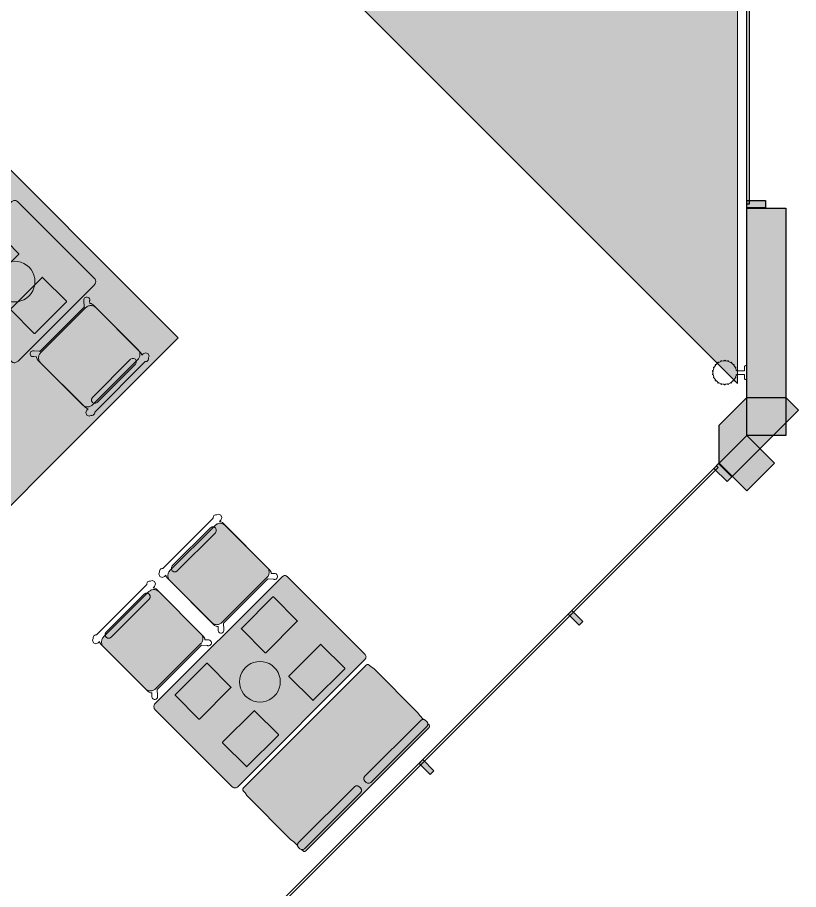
# Model space of a CAD drawing. Extents: x 2172.2 to 2210.6, y 415.3 to 458.1.
# Drawn here: x 2205.64 to 2210.64, y 425.67 to 431.25 of the extents above; entities that cross this region are included whole.
import ezdxf

# ---------------------------------------------------------------- set-up
doc = ezdxf.new("R2010")
doc.units = 0
for name, color, linetype, lineweight in [('AYAA_M3_BANQUETTES', 7, 'CONTINUOUS', 18), ('AYAA_M3_CHAIRS', 7, 'CONTINUOUS', 18), ('AYAA_M3_COLUMNS', 8, 'CONTINUOUS', 30), ('AYAA_M3_FINE_DETAIL', 8, 'CONTINUOUS', 9), ('AYAA_M3_FLOOR_DECOR', 32, 'CONTINUOUS', 9), ('AYAA_M3_GLAZING', 4, 'CONTINUOUS', 13), ('AYAA_M3_TABLES', 7, 'CONTINUOUS', 18), ('AYAA_M3_WALL_LIGHTS', 32, 'CONTINUOUS', 13), ('AYAA_M3_WALLS', 7, 'CONTINUOUS', 30)]:
    doc.layers.add(name, color=color, linetype=linetype, lineweight=lineweight)

# ---------------------------------------------------------------- blocks, each defined once
blk = doc.blocks.new('AYAA_M3_ARCHITECTURE')
at = {"layer": 'AYAA_M3_COLUMNS', "true_color": 0xcfdadc}
blk.add_hatch(color=256, dxfattribs=at).paths.add_polyline_path([(20.134644, -5.608855), (20.134645, -5.358905), (20.31142, -5.182129), (20.561419, -5.182129), (20.642735, -5.263444), (20.21596, -5.690218)])
at = {"layer": 'AYAA_M3_WALLS', "true_color": 0xe1e6e6}
for points in [[(20.431419, -3.922515), (20.431419, -3.968515), (20.31142, -3.968515), (20.31142, -3.922515)], [(20.31142, -5.425056), (20.31142, -3.970515), (20.56142, -3.970515), (20.56142, -5.425056)], [(20.31142, -5.425056), (20.488197, -5.601833), (20.31142, -5.778609), (20.134644, -5.601832)], [(20.218082, -5.688099), (20.185555, -5.720626), (20.100702, -5.635774), (20.13323, -5.603247)], [(19.262781, -6.615117), (19.238739, -6.639158), (19.168028, -6.568448), (19.19207, -6.544406)], [(18.308187, -7.569711), (18.284145, -7.593752), (18.213434, -7.523042), (18.237476, -7.499)]]:
    blk.add_hatch(color=256, dxfattribs=at).paths.add_polyline_path(points)
at = {"layer": 'AYAA_M3_COLUMNS', "linetype": 'CONTINUOUS', "lineweight": -2}
blk.add_lwpolyline([(20.134644, -5.608855), (20.134645, -5.358905), (20.31142, -5.182129), (20.561419, -5.182129), (20.642735, -5.263444), (20.21596, -5.690218)], close=True, dxfattribs=at)
at = {"layer": 'AYAA_M3_GLAZING', "linetype": 'CONTINUOUS', "lineweight": -2}
for points in [[(20.32642, -3.945515), (20.31142, -3.945515), (20.31142, 1.404485), (20.32642, 1.404485)], [(16.314201, -9.443487), (16.303595, -9.43288), (20.116966, -5.61951), (20.127573, -5.630117)]]:
    blk.add_lwpolyline(points, close=True, dxfattribs=at)
at = {"layer": 'AYAA_M3_WALLS', "linetype": 'CONTINUOUS', "lineweight": -2}
for points in [[(20.431419, -3.922515), (20.431419, -3.968515), (20.31142, -3.968515), (20.31142, -3.922515)], [(20.31142, -5.425056), (20.31142, -3.970515), (20.56142, -3.970515), (20.56142, -5.425056)], [(20.31142, -5.425056), (20.488197, -5.601833), (20.31142, -5.778609), (20.134644, -5.601832)], [(20.218082, -5.688099), (20.185555, -5.720626), (20.100702, -5.635774), (20.13323, -5.603247)], [(19.262781, -6.615117), (19.238739, -6.639158), (19.168028, -6.568448), (19.19207, -6.544406)], [(18.308187, -7.569711), (18.284145, -7.593752), (18.213434, -7.523042), (18.237476, -7.499)]]:
    blk.add_lwpolyline(points, close=True, dxfattribs=at)
blk = doc.blocks.new('AYAA_M3_MIXED_FLOOR_BAY_06')
at = {"true_color": 0xa16b4f}
for points in [[(15.265324, -3.394936), (15.286421, -3.416033), (13.408381, -5.294073), (14.772693, -6.658384), (16.650733, -4.780344), (16.67183, -4.801442), (14.7485, -6.724772), (13.341994, -5.318265)], [(13.527879, -5.250526), (14.816239, -6.538886), (16.612757, -4.742369), (16.642293, -4.771905), (14.78237, -6.631829), (13.434936, -5.284396), (15.29486, -3.424472), (15.324397, -3.454009)]]:
    blk.add_hatch(color=256, dxfattribs=at).paths.add_polyline_path(points)
at = {"true_color": 0x3d3b33}
for points in [[(15.286421, -3.416033), (15.29486, -3.424472), (13.434936, -5.284396), (14.78237, -6.631829), (16.642293, -4.771905), (16.650733, -4.780344), (14.772693, -6.658384), (13.408381, -5.294073)], [(16.604318, -4.73393), (16.612757, -4.742369), (14.816239, -6.538886), (13.527879, -5.250526), (15.324397, -3.454009), (15.332836, -3.462448), (13.554434, -5.240849), (14.825916, -6.512331)]]:
    blk.add_hatch(color=256, dxfattribs=at).paths.add_polyline_path(points)
at = {"true_color": 0xa16b4f}
h = blk.add_hatch(color=256, dxfattribs=at)
h.paths.add_polyline_path([(15.332836, -3.462448), (15.372665, -3.502277), (15.261152, -3.553823), (15.079802, -3.946149), (15.472128, -3.764799), (15.523674, -3.653286), (15.625836, -3.755448), (15.514323, -3.806994), (15.332973, -4.19932), (15.725299, -4.01797), (15.776845, -3.906457), (15.879007, -4.008619), (15.767494, -4.060165), (15.586145, -4.452491), (15.97847, -4.271141), (16.030016, -4.159628), (16.132178, -4.26179), (16.020665, -4.313336), (15.839316, -4.705662), (16.231641, -4.524312), (16.283188, -4.412799), (16.38535, -4.514961), (16.273837, -4.566508), (16.092487, -4.958833), (16.484813, -4.777484), (16.536359, -4.665971), (16.604318, -4.73393), (14.825916, -6.512331), (13.554434, -5.240849)])
h.paths.add_polyline_path([(15.579387, -5.260957), (15.398037, -5.653283), (15.790363, -5.471933), (15.971713, -5.079607)], flags=0)
h.paths.add_polyline_path([(15.537192, -5.218762), (15.718542, -4.826436), (15.326216, -5.007786), (15.144866, -5.400111)], flags=0)
h.paths.add_polyline_path([(15.284021, -4.965591), (15.465371, -4.573265), (15.073045, -4.754615), (14.891695, -5.14694)], flags=0)
h.paths.add_polyline_path([(14.703588, -6.347732), (15.095914, -6.166382), (15.277264, -5.774056), (14.884938, -5.955406)], flags=0)
h.paths.add_polyline_path([(15.03085, -4.712419), (15.2122, -4.320094), (14.819874, -4.501443), (14.638524, -4.893769)], flags=0)
h.paths.add_polyline_path([(14.631767, -5.702235), (14.450417, -6.094561), (14.842743, -5.913211), (15.024092, -5.520885)], flags=0)
h.paths.add_polyline_path([(14.959028, -4.066922), (14.566703, -4.248272), (14.385353, -4.640598), (14.777679, -4.459248)], flags=0)
h.paths.add_polyline_path([(14.770921, -5.267714), (14.378596, -5.449064), (14.197246, -5.84139), (14.589571, -5.66004)], flags=0)
h.paths.add_polyline_path([(14.3364, -5.406869), (14.51775, -5.014543), (14.125424, -5.195893), (13.944075, -5.588218)], flags=0)
h.paths.add_polyline_path([(14.264579, -4.761372), (13.872253, -4.942722), (13.690903, -5.335047), (14.083229, -5.153698)], flags=0)
at = {"true_color": 0xe6decc}
for points in [[(15.416666, -3.546278), (15.304754, -3.597425), (15.200576, -3.825375), (15.428526, -3.721197), (15.479673, -3.609284), (15.523674, -3.653286), (15.472128, -3.764799), (15.079802, -3.946149), (15.261152, -3.553823), (15.372665, -3.502277)], [(15.669838, -3.799449), (15.557925, -3.850596), (15.453747, -4.078546), (15.681697, -3.974368), (15.732844, -3.862456), (15.776845, -3.906457), (15.725299, -4.01797), (15.332973, -4.19932), (15.514323, -3.806994), (15.625836, -3.755448)], [(15.986015, -4.115627), (16.030016, -4.159628), (15.97847, -4.271141), (15.586145, -4.452491), (15.767494, -4.060165), (15.879007, -4.008619), (15.923009, -4.052621), (15.811096, -4.103767), (15.706918, -4.331717), (15.934869, -4.227539)], [(16.17618, -4.305792), (16.064267, -4.356938), (15.960089, -4.584888), (16.18804, -4.480711), (16.239186, -4.368798), (16.283188, -4.412799), (16.231641, -4.524312), (15.839316, -4.705662), (16.020665, -4.313336), (16.132178, -4.26179)], [(16.536359, -4.665971), (16.484813, -4.777484), (16.092487, -4.958833), (16.273837, -4.566508), (16.38535, -4.514961), (16.429351, -4.558963), (16.317438, -4.610109), (16.213261, -4.83806), (16.441211, -4.733882), (16.492357, -4.621969)]]:
    blk.add_hatch(color=256, dxfattribs=at).paths.add_polyline_path(points)
at = {"true_color": 0x757d5e}
for points in [[(15.479673, -3.609284), (15.428526, -3.721197), (15.200576, -3.825375), (15.304754, -3.597425), (15.416666, -3.546278)], [(15.669838, -3.799449), (15.732844, -3.862456), (15.681697, -3.974368), (15.453747, -4.078546), (15.557925, -3.850596)], [(15.706918, -4.331717), (15.811096, -4.103767), (15.923009, -4.052621), (15.986015, -4.115627), (15.934869, -4.227539)], [(14.506127, -4.519824), (14.610304, -4.291874), (14.838255, -4.187696), (14.734077, -4.415646)], [(16.064267, -4.356938), (16.17618, -4.305792), (16.239186, -4.368798), (16.18804, -4.480711), (15.960089, -4.584888)], [(14.863475, -4.545045), (15.091426, -4.440867), (14.987248, -4.668818), (14.759298, -4.772995)], [(16.429351, -4.558963), (16.492357, -4.621969), (16.441211, -4.733882), (16.213261, -4.83806), (16.317438, -4.610109)], [(15.344597, -4.694039), (15.240419, -4.921989), (15.012469, -5.026167), (15.116647, -4.798216)], [(14.143805, -4.882146), (14.039627, -5.110096), (13.811677, -5.214274), (13.915855, -4.986323)], [(15.26564, -5.279338), (15.369818, -5.051387), (15.597768, -4.94721), (15.49359, -5.17516)], [(14.169026, -5.239494), (14.396976, -5.135317), (14.292799, -5.363267), (14.064848, -5.467445)], [(15.622989, -5.304559), (15.850939, -5.200381), (15.746761, -5.428331), (15.518811, -5.532509)], [(14.31802, -5.720616), (14.422197, -5.492666), (14.650147, -5.388488), (14.54597, -5.616438)], [(14.571191, -5.973787), (14.675368, -5.745837), (14.903319, -5.641659), (14.799141, -5.869609)], [(15.15649, -5.89483), (15.052312, -6.122781), (14.824362, -6.226958), (14.92854, -5.999008)]]:
    blk.add_hatch(color=256, dxfattribs=at).paths.add_polyline_path(points)
at = {"true_color": 0xe6decc}
h = blk.add_hatch(color=256, dxfattribs=at)
h.paths.add_polyline_path([(14.777679, -4.459248), (14.385353, -4.640598), (14.566703, -4.248272), (14.959028, -4.066922)])
h.paths.add_polyline_path([(14.838255, -4.187696), (14.610304, -4.291874), (14.506127, -4.519824), (14.734077, -4.415646)], flags=0)
h = blk.add_hatch(color=256, dxfattribs=at)
h.paths.add_polyline_path([(14.819874, -4.501443), (15.2122, -4.320094), (15.03085, -4.712419), (14.638524, -4.893769)])
h.paths.add_polyline_path([(14.759298, -4.772995), (14.987248, -4.668818), (15.091426, -4.440867), (14.863475, -4.545045)], flags=0)
h = blk.add_hatch(color=256, dxfattribs=at)
h.paths.add_polyline_path([(15.073045, -4.754615), (15.465371, -4.573265), (15.284021, -4.965591), (14.891695, -5.14694)])
h.paths.add_polyline_path([(15.240419, -4.921989), (15.344597, -4.694039), (15.116647, -4.798216), (15.012469, -5.026167)], flags=0)
h = blk.add_hatch(color=256, dxfattribs=at)
h.paths.add_polyline_path([(14.083229, -5.153698), (13.690903, -5.335047), (13.872253, -4.942722), (14.264579, -4.761372)])
h.paths.add_polyline_path([(13.811677, -5.214274), (14.039627, -5.110096), (14.143805, -4.882146), (13.915855, -4.986323)], flags=0)
h = blk.add_hatch(color=256, dxfattribs=at)
h.paths.add_polyline_path([(15.326216, -5.007786), (15.718542, -4.826436), (15.537192, -5.218762), (15.144866, -5.400111)])
h.paths.add_polyline_path([(15.49359, -5.17516), (15.597768, -4.94721), (15.369818, -5.051387), (15.26564, -5.279338)], flags=0)
h = blk.add_hatch(color=256, dxfattribs=at)
h.paths.add_polyline_path([(13.944075, -5.588218), (14.125424, -5.195893), (14.51775, -5.014543), (14.3364, -5.406869)])
h.paths.add_polyline_path([(14.169026, -5.239494), (14.064848, -5.467445), (14.292799, -5.363267), (14.396976, -5.135317)], flags=0)
h = blk.add_hatch(color=256, dxfattribs=at)
h.paths.add_polyline_path([(15.971713, -5.079607), (15.790363, -5.471933), (15.398037, -5.653283), (15.579387, -5.260957)])
h.paths.add_polyline_path([(15.746761, -5.428331), (15.850939, -5.200381), (15.622989, -5.304559), (15.518811, -5.532509)], flags=0)
h = blk.add_hatch(color=256, dxfattribs=at)
h.paths.add_polyline_path([(14.770921, -5.267714), (14.589571, -5.66004), (14.197246, -5.84139), (14.378596, -5.449064)])
h.paths.add_polyline_path([(14.650147, -5.388488), (14.422197, -5.492666), (14.31802, -5.720616), (14.54597, -5.616438)], flags=0)
h = blk.add_hatch(color=256, dxfattribs=at)
h.paths.add_polyline_path([(15.024092, -5.520885), (14.842743, -5.913211), (14.450417, -6.094561), (14.631767, -5.702235)])
h.paths.add_polyline_path([(14.903319, -5.641659), (14.675368, -5.745837), (14.571191, -5.973787), (14.799141, -5.869609)], flags=0)
h = blk.add_hatch(color=256, dxfattribs=at)
h.paths.add_polyline_path([(15.277264, -5.774056), (15.095914, -6.166382), (14.703588, -6.347732), (14.884938, -5.955406)])
h.paths.add_polyline_path([(15.15649, -5.89483), (14.92854, -5.999008), (14.824362, -6.226958), (15.052312, -6.122781)], flags=0)
at = {"color": 0, "linetype": 'CONTINUOUS', "lineweight": -2}
blk.add_lwpolyline([(15.265324, -3.394936), (16.67183, -4.801442), (14.7485, -6.724772), (13.341994, -5.318265)], close=True, dxfattribs=at)
blk = doc.blocks.new('AYAA_M3_MIXED_FLOOR_TRIANGLE_L_3')
at = {"true_color": 0xe6decc}
h = blk.add_hatch(color=256, dxfattribs=at)
h.paths.add_polyline_path([(20.11942, 2.640728), (20.120229, 2.623648), (20.120469, 2.621207), (20.120948, 2.6188), (20.12166, 2.616453), (20.122599, 2.614186), (20.123756, 2.612022), (20.125119, 2.609982), (20.126675, 2.608086), (20.12841, 2.606351), (20.130306, 2.604795), (20.132346, 2.603432), (20.13451, 2.602275), (20.136777, 2.601336), (20.139124, 2.600624), (20.141531, 2.600145), (20.143972, 2.599905), (20.161052, 2.599096), (20.25142, 2.599096), (20.25142, -5.092985), (12.427339, 2.731096), (20.11942, 2.731096)])
h.paths.add_polyline_path([(20.073101, 2.604286), (20.071909, 2.609046), (20.07143, 2.611452), (20.07071, 2.616306), (20.070289, 2.621195), (20.06951, 2.637048), (20.06942, 2.640728), (20.06942, 2.681096), (12.548049, 2.681096), (20.20142, -4.972275), (20.20142, 2.549096), (20.159825, 2.549111), (20.141519, 2.549965), (20.139071, 2.550146), (20.13663, 2.550386), (20.131776, 2.551106), (20.12937, 2.551585), (20.12461, 2.552777), (20.122262, 2.553489), (20.117642, 2.555142), (20.115376, 2.556081), (20.11094, 2.558179), (20.108776, 2.559336), (20.104568, 2.561858), (20.102528, 2.563221), (20.098587, 2.566144), (20.09669, 2.567701), (20.093054, 2.570996), (20.09132, 2.57273), (20.088025, 2.576366), (20.086468, 2.578263), (20.083545, 2.582204), (20.082182, 2.584244), (20.07966, 2.588452), (20.078503, 2.590616), (20.076405, 2.595052), (20.075466, 2.597318), (20.073813, 2.601938)], flags=0)
at = {"true_color": 0x757d5e}
h = blk.add_hatch(color=256, dxfattribs=at)
h.paths.add_polyline_path([(20.06942, 2.681096), (20.069465, 2.638274), (20.070289, 2.621195), (20.07047, 2.618747), (20.07071, 2.616306), (20.07143, 2.611452), (20.071909, 2.609046), (20.073101, 2.604286), (20.073813, 2.601938), (20.075466, 2.597318), (20.076405, 2.595052), (20.078503, 2.590616), (20.07966, 2.588452), (20.082182, 2.584244), (20.083545, 2.582204), (20.086468, 2.578263), (20.088025, 2.576366), (20.09132, 2.57273), (20.093054, 2.570996), (20.09669, 2.567701), (20.098587, 2.566144), (20.102528, 2.563221), (20.104568, 2.561858), (20.108776, 2.559336), (20.11094, 2.558179), (20.115376, 2.556081), (20.117642, 2.555142), (20.122262, 2.553489), (20.12461, 2.552777), (20.12937, 2.551585), (20.131776, 2.551106), (20.13663, 2.550386), (20.139071, 2.550146), (20.141519, 2.549965), (20.158598, 2.549141), (20.20142, 2.549096), (20.20142, -4.972275), (12.548049, 2.681096)])
h.paths.add_polyline_path([(20.047636, 2.574117), (20.044069, 2.581658), (20.04313, 2.583924), (20.04032, 2.591778), (20.039608, 2.594126), (20.037581, 2.602218), (20.037103, 2.604624), (20.035879, 2.612875), (20.035331, 2.619477), (20.034476, 2.637415), (20.03442, 2.646096), (12.632547, 2.646096), (20.16642, -4.887777), (20.16642, 2.514096), (20.157739, 2.514152), (20.139801, 2.515007), (20.133199, 2.515555), (20.124948, 2.516779), (20.122542, 2.517257), (20.11445, 2.519284), (20.112102, 2.519996), (20.104248, 2.522806), (20.101982, 2.523745), (20.094441, 2.527312), (20.092278, 2.528468), (20.085123, 2.532757), (20.083083, 2.53412), (20.076383, 2.539089), (20.074486, 2.540645), (20.068306, 2.546247), (20.066571, 2.547982), (20.060969, 2.554162), (20.059413, 2.556059), (20.054444, 2.562759), (20.053081, 2.564799), (20.048792, 2.571954)], flags=0)
at = {"true_color": 0xe6decc}
blk.add_hatch(color=256, dxfattribs=at).paths.add_polyline_path([(20.060969, 2.554162), (20.066571, 2.547982), (20.068306, 2.546247), (20.074486, 2.540645), (20.076383, 2.539089), (20.083083, 2.53412), (20.085123, 2.532757), (20.092278, 2.528468), (20.094441, 2.527312), (20.101982, 2.523745), (20.104248, 2.522806), (20.112102, 2.519996), (20.11445, 2.519284), (20.122542, 2.517257), (20.124948, 2.516779), (20.133199, 2.515555), (20.139801, 2.515007), (20.155654, 2.514228), (20.161052, 2.514096), (20.16642, 2.514096), (20.16642, -4.887777), (12.632547, 2.646096), (20.03442, 2.646096), (20.03442, 2.640728), (20.034552, 2.63533), (20.035331, 2.619477), (20.035879, 2.612875), (20.037103, 2.604624), (20.037581, 2.602218), (20.039608, 2.594126), (20.04032, 2.591778), (20.04313, 2.583924), (20.044069, 2.581658), (20.047636, 2.574117), (20.048792, 2.571954), (20.053081, 2.564799), (20.054444, 2.562759), (20.059413, 2.556059)])
at = {"color": 0, "linetype": 'CONTINUOUS', "lineweight": -2}
blk.add_lwpolyline([(20.11942, 2.731096), (20.11942, 2.640728), (20.120229, 2.623648), (20.120469, 2.621207), (20.120948, 2.6188), (20.12166, 2.616453), (20.122599, 2.614186), (20.123756, 2.612022), (20.125119, 2.609982), (20.126675, 2.608086), (20.12841, 2.606351), (20.130306, 2.604795), (20.132346, 2.603432), (20.13451, 2.602275), (20.136777, 2.601336), (20.139124, 2.600624), (20.141531, 2.600145), (20.143972, 2.599905), (20.159825, 2.599126), (20.25142, 2.599096), (20.25142, -5.092985), (12.427339, 2.731096)], close=True, dxfattribs=at)
blk = doc.blocks.new('AYAA_M3_SCONCE')
at = {"color": 0, "linetype": 'CONTINUOUS', "lineweight": -2}
blk.add_lwpolyline([(-0.066057, -0.178967), (-0.064423, -0.178291), (-0.064952, -0.1775), (-0.069291, -0.168701), (-0.071015, -0.163622), (-0.072921, -0.164412), (-0.075043, -0.163533), (-0.075921, -0.161412), (-0.075043, -0.15929), (-0.072921, -0.158412), (-0.072618, -0.158538), (-0.074358, -0.149789), (-0.074835, -0.142517), (-0.076, -0.143), (-0.078121, -0.142121), (-0.079, -0.14), (-0.078121, -0.137879), (-0.076, -0.137), (-0.074835, -0.137483), (-0.074358, -0.130211), (-0.072618, -0.121462), (-0.072921, -0.121588), (-0.075043, -0.12071), (-0.075921, -0.118588), (-0.075043, -0.116467), (-0.072921, -0.115588), (-0.071015, -0.116378), (-0.069291, -0.111299), (-0.064952, -0.1025), (-0.064423, -0.101709), (-0.066057, -0.101033), (-0.066935, -0.098911), (-0.066057, -0.09679), (-0.063935, -0.095911), (-0.061814, -0.09679), (-0.061555, -0.097416), (-0.059501, -0.094343), (-0.053033, -0.086967), (-0.050898, -0.085095), (-0.051891, -0.084684), (-0.052769, -0.082563), (-0.051891, -0.080442), (-0.049769, -0.079563), (-0.047648, -0.080442), (-0.0471, -0.081764), (-0.045657, -0.080499), (-0.0375, -0.075048), (-0.033493, -0.073072), (-0.033693, -0.072989), (-0.034572, -0.070868), (-0.033693, -0.068747), (-0.031572, -0.067868), (-0.02945, -0.068747), (-0.028646, -0.07069), (-0.019411, -0.067556), (-0.013177, -0.066316), (-0.013816, -0.064774), (-0.012937, -0.062652), (-0.012, -0.062264), (-0.012, -0.014), (-0.037, -0.014), (-0.040995, -0.012931), (-0.043931, -0.009995), (-0.045, -0.006), (-0.043931, -0.002005), (-0.040995, 0.000931), (-0.037, 0.002), (0.037, 0.002), (0.040995, 0.000931), (0.043931, -0.002005), (0.045, -0.006), (0.043931, -0.009995), (0.040995, -0.012931), (0.037, -0.014), (0.012, -0.014), (0.012, -0.062264), (0.012937, -0.062652), (0.013816, -0.064774), (0.013177, -0.066316), (0.019411, -0.067556), (0.028646, -0.07069), (0.02945, -0.068747), (0.031572, -0.067868), (0.033693, -0.068747), (0.034572, -0.070868), (0.033693, -0.072989), (0.033493, -0.073072), (0.0375, -0.075048), (0.045657, -0.080499), (0.0471, -0.081764), (0.047648, -0.080442), (0.049769, -0.079563), (0.051891, -0.080442), (0.052769, -0.082563), (0.051891, -0.084684), (0.050898, -0.085095), (0.053033, -0.086967), (0.059501, -0.094343), (0.061555, -0.097416), (0.061814, -0.09679), (0.063935, -0.095911), (0.066057, -0.09679), (0.066935, -0.098911), (0.066057, -0.101033), (0.064423, -0.101709), (0.064952, -0.1025), (0.069291, -0.111299), (0.071015, -0.116378), (0.072921, -0.115588), (0.075043, -0.116467), (0.075921, -0.118588), (0.075043, -0.12071), (0.072921, -0.121588), (0.072618, -0.121462), (0.074358, -0.130211), (0.074835, -0.137483), (0.076, -0.137), (0.078121, -0.137879), (0.079, -0.14), (0.078121, -0.142121), (0.076, -0.143), (0.074835, -0.142517), (0.074358, -0.149789), (0.072618, -0.158538), (0.072921, -0.158412), (0.075043, -0.15929), (0.075921, -0.161412), (0.075043, -0.163533), (0.072921, -0.164412), (0.071015, -0.163622), (0.069291, -0.168701), (0.064952, -0.1775), (0.064423, -0.178291), (0.066057, -0.178967), (0.066935, -0.181089), (0.066057, -0.18321), (0.063935, -0.184089), (0.061814, -0.18321), (0.061555, -0.182584), (0.059501, -0.185657), (0.053033, -0.193033), (0.050898, -0.194905), (0.051891, -0.195316), (0.052769, -0.197437), (0.051891, -0.199558), (0.049769, -0.200437), (0.047648, -0.199558), (0.0471, -0.198236), (0.045657, -0.199501), (0.0375, -0.204952), (0.033493, -0.206928), (0.033693, -0.207011), (0.034572, -0.209132), (0.033693, -0.211253), (0.031572, -0.212132), (0.02945, -0.211253), (0.028646, -0.20931), (0.019411, -0.212444), (0.013177, -0.213684), (0.013816, -0.215226), (0.012937, -0.217348), (0.010816, -0.218226), (0.008695, -0.217348), (0.007816, -0.215226), (0.008131, -0.214467), (0, -0.215), (-0.008131, -0.214467), (-0.007816, -0.215226), (-0.008695, -0.217348), (-0.010816, -0.218226), (-0.012937, -0.217348), (-0.013816, -0.215226), (-0.013177, -0.213684), (-0.019411, -0.212444), (-0.028646, -0.20931), (-0.02945, -0.211253), (-0.031572, -0.212132), (-0.033693, -0.211253), (-0.034572, -0.209132), (-0.033693, -0.207011), (-0.033493, -0.206928), (-0.0375, -0.204952), (-0.045657, -0.199501), (-0.0471, -0.198236), (-0.047648, -0.199558), (-0.049769, -0.200437), (-0.051891, -0.199558), (-0.052769, -0.197437), (-0.051891, -0.195316), (-0.050898, -0.194905), (-0.053033, -0.193033), (-0.059501, -0.185657), (-0.061555, -0.182584), (-0.061814, -0.18321), (-0.063935, -0.184089), (-0.066057, -0.18321), (-0.066935, -0.181089)], close=True, dxfattribs=at)
blk = doc.blocks.new('AYAA_M3_DINING_TWO_SQUARE')
at = {"true_color": 0xf9f9f5}
blk.add_hatch(color=256, dxfattribs=at).paths.add_polyline_path([(-0.365847, -0.367678), (-0.369032, -0.364695), (-0.371594, -0.36135), (-0.373471, -0.357725), (-0.374615, -0.353911), (-0.375, -0.35), (-0.375, 0.35), (-0.374615, 0.353911), (-0.373471, 0.357725), (-0.371594, 0.36135), (-0.369032, 0.364695), (-0.365847, 0.367678), (-0.362118, 0.370225), (-0.357937, 0.372275), (-0.353407, 0.373776), (-0.348639, 0.374692), (-0.34375, 0.375), (0.34375, 0.375), (0.348639, 0.374692), (0.353407, 0.373776), (0.357937, 0.372275), (0.362118, 0.370225), (0.365847, 0.367678), (0.369032, 0.364695), (0.371594, 0.36135), (0.373471, 0.357725), (0.374615, 0.353911), (0.375, 0.35), (0.375, -0.35), (0.374615, -0.353911), (0.373471, -0.357725), (0.371594, -0.36135), (0.369032, -0.364695), (0.365847, -0.367678), (0.362118, -0.370225), (0.357937, -0.372275), (0.353407, -0.373776), (0.348639, -0.374692), (0.34375, -0.375), (-0.34375, -0.375), (-0.348639, -0.374692), (-0.353407, -0.373776), (-0.357937, -0.372275), (-0.362118, -0.370225)])
at = {"color": 0, "linetype": 'CONTINUOUS', "lineweight": -2}
blk.add_lwpolyline([(-0.374615, 0.353911), (-0.373471, 0.357725), (-0.371594, 0.36135), (-0.369032, 0.364695), (-0.365847, 0.367678), (-0.362118, 0.370225), (-0.357937, 0.372275), (-0.353407, 0.373776), (-0.348639, 0.374692), (-0.34375, 0.375), (0.34375, 0.375), (0.348639, 0.374692), (0.353407, 0.373776), (0.357937, 0.372275), (0.362118, 0.370225), (0.365847, 0.367678), (0.369032, 0.364695), (0.371594, 0.36135), (0.373471, 0.357725), (0.374615, 0.353911), (0.375, 0.35), (0.375, -0.35), (0.374615, -0.353911), (0.373471, -0.357725), (0.371594, -0.36135), (0.369032, -0.364695), (0.365847, -0.367678), (0.362118, -0.370225), (0.357937, -0.372275), (0.353407, -0.373776), (0.348639, -0.374692), (0.34375, -0.375), (-0.34375, -0.375), (-0.348639, -0.374692), (-0.353407, -0.373776), (-0.357937, -0.372275), (-0.362118, -0.370225), (-0.365847, -0.367678), (-0.369032, -0.364695), (-0.371594, -0.36135), (-0.373471, -0.357725), (-0.374615, -0.353911), (-0.375, -0.35), (-0.375, 0.35)], close=True, dxfattribs=at)
at = {"layer": 'AYAA_M3_FINE_DETAIL', "linetype": 'CONTINUOUS', "lineweight": -2}
for points in [[(-0.144733, 0.106001), (-0.145, 0.107), (-0.145, 0.323), (-0.144733, 0.323999), (-0.143999, 0.324733), (-0.143, 0.325), (0.143, 0.325), (0.143999, 0.324733), (0.144733, 0.323999), (0.145, 0.323), (0.145, 0.107), (0.144733, 0.106001), (0.143999, 0.105267), (0.143, 0.105), (-0.143, 0.105), (-0.143999, 0.105267)], [(-0.123637, 0.040172), (-0.115831, 0.059019), (-0.105172, 0.076412), (-0.091924, 0.091924), (-0.076412, 0.105172), (-0.059019, 0.115831), (-0.040172, 0.123637), (-0.020336, 0.128399), (0, 0.13), (0.020336, 0.128399), (0.040172, 0.123637), (0.059019, 0.115831), (0.076412, 0.105172), (0.091924, 0.091924), (0.105172, 0.076412), (0.115831, 0.059019), (0.123637, 0.040172), (0.128399, 0.020336), (0.13, 0), (0.128399, -0.020336), (0.123637, -0.040172), (0.115831, -0.059019), (0.105172, -0.076412), (0.091924, -0.091924), (0.076412, -0.105172), (0.059019, -0.115831), (0.040172, -0.123637), (0.020336, -0.128399), (0, -0.13), (-0.020336, -0.128399), (-0.040172, -0.123637), (-0.059019, -0.115831), (-0.076412, -0.105172), (-0.091924, -0.091924), (-0.105172, -0.076412), (-0.115831, -0.059019), (-0.123637, -0.040172), (-0.128399, -0.020336), (-0.13, 0), (-0.128399, 0.020336)], [(-0.144733, -0.106001), (-0.143999, -0.105267), (-0.143, -0.105), (0.143, -0.105), (0.143999, -0.105267), (0.144733, -0.106001), (0.145, -0.107), (0.145, -0.323), (0.144733, -0.323999), (0.143999, -0.324733), (0.143, -0.325), (-0.143, -0.325), (-0.143999, -0.324733), (-0.144733, -0.323999), (-0.145, -0.323), (-0.145, -0.107)]]:
    blk.add_lwpolyline(points, close=True, dxfattribs=at)
blk = doc.blocks.new('AYAA_M3_CHAIR_OLIVE')
at = {"true_color": 0x729160}
blk.add_hatch(color=256, dxfattribs=at).paths.add_polyline_path([(-0.247475, -0.204863), (-0.248872, -0.200013), (-0.249717, -0.195038), (-0.25, -0.19), (-0.25, 0.19), (-0.249717, 0.195038), (-0.248872, 0.200013), (-0.247475, 0.204863), (-0.245544, 0.209525), (-0.243103, 0.213941), (-0.240182, 0.218057), (-0.23682, 0.22182), (-0.233057, 0.225182), (-0.228941, 0.228103), (-0.224525, 0.230544), (-0.219863, 0.232475), (-0.215013, 0.233872), (-0.210038, 0.234717), (-0.205, 0.235), (0.205, 0.235), (0.210038, 0.234717), (0.215013, 0.233872), (0.219863, 0.232475), (0.224525, 0.230544), (0.228941, 0.228103), (0.233057, 0.225182), (0.23682, 0.22182), (0.240182, 0.218057), (0.243103, 0.213941), (0.245544, 0.209525), (0.247475, 0.204863), (0.248872, 0.200013), (0.249717, 0.195038), (0.25, 0.19), (0.25, -0.19), (0.249717, -0.195038), (0.248872, -0.200013), (0.247475, -0.204863), (0.245544, -0.209525), (0.243103, -0.213941), (0.240182, -0.218057), (0.23682, -0.22182), (0.233057, -0.225182), (0.228941, -0.228103), (0.224525, -0.230544), (0.219863, -0.232475), (0.215013, -0.233872), (0.210038, -0.234717), (0.205, -0.235), (-0.205, -0.235), (-0.210038, -0.234717), (-0.215013, -0.233872), (-0.219863, -0.232475), (-0.224525, -0.230544), (-0.228941, -0.228103), (-0.233057, -0.225182), (-0.23682, -0.22182), (-0.240182, -0.218057), (-0.243103, -0.213941), (-0.245544, -0.209525)])
at = {"color": 0, "linetype": 'CONTINUOUS', "lineweight": -2}
for points in [[(-0.255, -0.233), (-0.242972, -0.233), (-0.245992, -0.22998), (-0.25, -0.215), (-0.25, 0.215), (-0.245992, 0.22998), (-0.240149, 0.235823), (-0.252556, 0.249383), (-0.254118, 0.250179), (-0.258321, 0.254382), (-0.26102, 0.259679), (-0.26195, 0.26555), (-0.26102, 0.271421), (-0.258321, 0.276718), (-0.254118, 0.280921), (-0.248821, 0.28362), (-0.24295, 0.28455), (-0.237079, 0.28362), (-0.231782, 0.280921), (-0.227579, 0.276718), (-0.22608, 0.273776), (-0.20172, 0.24715), (-0.200943, 0.245), (0.200943, 0.245), (0.20172, 0.24715), (0.22608, 0.273776), (0.227579, 0.276718), (0.231782, 0.280921), (0.237079, 0.28362), (0.24295, 0.28455), (0.248821, 0.28362), (0.254118, 0.280921), (0.258321, 0.276718), (0.26102, 0.271421), (0.26195, 0.26555), (0.26102, 0.259679), (0.258321, 0.254382), (0.254118, 0.250179), (0.252556, 0.249383), (0.240149, 0.235823), (0.245992, 0.22998), (0.25, 0.215), (0.25, -0.215), (0.245992, -0.22998), (0.242972, -0.233), (0.255, -0.233), (0.270556, -0.239444), (0.277, -0.255), (0.270556, -0.270556), (0.259027, -0.275332), (0.258321, -0.276718), (0.254118, -0.280921), (0.248821, -0.28362), (0.24295, -0.28455), (0.237079, -0.28362), (0.231782, -0.280921), (0.227861, -0.277), (-0.227861, -0.277), (-0.231782, -0.280921), (-0.237079, -0.28362), (-0.24295, -0.28455), (-0.248821, -0.28362), (-0.254118, -0.280921), (-0.258321, -0.276718), (-0.259027, -0.275332), (-0.270556, -0.270556), (-0.277, -0.255), (-0.270556, -0.239444)], [(-0.247475, -0.204863), (-0.248872, -0.200013), (-0.249717, -0.195038), (-0.25, -0.19), (-0.25, 0.19), (-0.249717, 0.195038), (-0.248872, 0.200013), (-0.247475, 0.204863), (-0.245544, 0.209525), (-0.243103, 0.213941), (-0.240182, 0.218057), (-0.23682, 0.22182), (-0.233057, 0.225182), (-0.228941, 0.228103), (-0.224525, 0.230544), (-0.219863, 0.232475), (-0.215013, 0.233872), (-0.210038, 0.234717), (-0.205, 0.235), (0.205, 0.235), (0.210038, 0.234717), (0.215013, 0.233872), (0.219863, 0.232475), (0.224525, 0.230544), (0.228941, 0.228103), (0.233057, 0.225182), (0.23682, 0.22182), (0.240182, 0.218057), (0.243103, 0.213941), (0.245544, 0.209525), (0.247475, 0.204863), (0.248872, 0.200013), (0.249717, 0.195038), (0.25, 0.19), (0.25, -0.19), (0.249717, -0.195038), (0.248872, -0.200013), (0.247475, -0.204863), (0.245544, -0.209525), (0.243103, -0.213941), (0.240182, -0.218057), (0.23682, -0.22182), (0.233057, -0.225182), (0.228941, -0.228103), (0.224525, -0.230544), (0.219863, -0.232475), (0.215013, -0.233872), (0.210038, -0.234717), (0.205, -0.235), (-0.205, -0.235), (-0.210038, -0.234717), (-0.215013, -0.233872), (-0.219863, -0.232475), (-0.224525, -0.230544), (-0.228941, -0.228103), (-0.233057, -0.225182), (-0.23682, -0.22182), (-0.240182, -0.218057), (-0.243103, -0.213941), (-0.245544, -0.209525)], [(-0.183735, -0.203506), (-0.1725, -0.2005), (0.1725, -0.2005), (0.183735, -0.203506), (0.191994, -0.211765), (0.195, -0.223), (0.191994, -0.234235), (0.183735, -0.242494), (0.1725, -0.2455), (-0.1725, -0.2455), (-0.183735, -0.242494), (-0.191994, -0.234235), (-0.195, -0.223), (-0.191994, -0.211765)]]:
    blk.add_lwpolyline(points, close=True, dxfattribs=at)
blk = doc.blocks.new('AYAA_M3_DINING_2')
at = {"true_color": 0xf9f9f5}
blk.add_hatch(color=256, dxfattribs=at).paths.add_polyline_path([(-0.595225, -0.364695), (-0.597275, -0.36135), (-0.598776, -0.357725), (-0.599692, -0.353911), (-0.6, -0.35), (-0.6, 0.35), (-0.599692, 0.353911), (-0.598776, 0.357725), (-0.597275, 0.36135), (-0.595225, 0.364695), (-0.592678, 0.367678), (-0.589695, 0.370225), (-0.58635, 0.372275), (-0.582725, 0.373776), (-0.578911, 0.374692), (-0.575, 0.375), (0.575, 0.375), (0.578911, 0.374692), (0.582725, 0.373776), (0.58635, 0.372275), (0.589695, 0.370225), (0.592678, 0.367678), (0.595225, 0.364695), (0.597275, 0.36135), (0.598776, 0.357725), (0.599692, 0.353911), (0.6, 0.35), (0.6, -0.35), (0.599692, -0.353911), (0.598776, -0.357725), (0.597275, -0.36135), (0.595225, -0.364695), (0.592678, -0.367678), (0.589695, -0.370225), (0.58635, -0.372275), (0.582725, -0.373776), (0.578911, -0.374692), (0.575, -0.375), (-0.575, -0.375), (-0.578911, -0.374692), (-0.582725, -0.373776), (-0.58635, -0.372275), (-0.589695, -0.370225), (-0.592678, -0.367678)])
at = {"color": 0, "linetype": 'CONTINUOUS', "lineweight": -2}
blk.add_lwpolyline([(-0.599692, 0.353911), (-0.598776, 0.357725), (-0.597275, 0.36135), (-0.595225, 0.364695), (-0.592678, 0.367678), (-0.589695, 0.370225), (-0.58635, 0.372275), (-0.582725, 0.373776), (-0.578911, 0.374692), (-0.575, 0.375), (0.575, 0.375), (0.578911, 0.374692), (0.582725, 0.373776), (0.58635, 0.372275), (0.589695, 0.370225), (0.592678, 0.367678), (0.595225, 0.364695), (0.597275, 0.36135), (0.598776, 0.357725), (0.599692, 0.353911), (0.6, 0.35), (0.6, -0.35), (0.599692, -0.353911), (0.598776, -0.357725), (0.597275, -0.36135), (0.595225, -0.364695), (0.592678, -0.367678), (0.589695, -0.370225), (0.58635, -0.372275), (0.582725, -0.373776), (0.578911, -0.374692), (0.575, -0.375), (-0.575, -0.375), (-0.578911, -0.374692), (-0.582725, -0.373776), (-0.58635, -0.372275), (-0.589695, -0.370225), (-0.592678, -0.367678), (-0.595225, -0.364695), (-0.597275, -0.36135), (-0.598776, -0.357725), (-0.599692, -0.353911), (-0.6, -0.35), (-0.6, 0.35)], close=True, dxfattribs=at)
at = {"layer": 'AYAA_M3_FINE_DETAIL', "linetype": 'CONTINUOUS', "lineweight": -2}
for points in [[(-0.443, 0.325), (-0.157, 0.325), (-0.156001, 0.324733), (-0.155267, 0.323999), (-0.155, 0.323), (-0.155, 0.107), (-0.155267, 0.106001), (-0.156001, 0.105267), (-0.157, 0.105), (-0.443, 0.105), (-0.443999, 0.105267), (-0.444733, 0.106001), (-0.445, 0.107), (-0.445, 0.323), (-0.444733, 0.323999), (-0.443999, 0.324733)], [(0.155, 0.323), (0.155267, 0.323999), (0.156001, 0.324733), (0.157, 0.325), (0.443, 0.325), (0.443999, 0.324733), (0.444733, 0.323999), (0.445, 0.323), (0.445, 0.107), (0.444733, 0.106001), (0.443999, 0.105267), (0.443, 0.105), (0.157, 0.105), (0.156001, 0.105267), (0.155267, 0.106001), (0.155, 0.107)], [(-0.123637, 0.040172), (-0.115831, 0.059019), (-0.105172, 0.076412), (-0.091924, 0.091924), (-0.076412, 0.105172), (-0.059019, 0.115831), (-0.040172, 0.123637), (-0.020336, 0.128399), (0, 0.13), (0.020336, 0.128399), (0.040172, 0.123637), (0.059019, 0.115831), (0.076412, 0.105172), (0.091924, 0.091924), (0.105172, 0.076412), (0.115831, 0.059019), (0.123637, 0.040172), (0.128399, 0.020336), (0.13, 0), (0.128399, -0.020336), (0.123637, -0.040172), (0.115831, -0.059019), (0.105172, -0.076412), (0.091924, -0.091924), (0.076412, -0.105172), (0.059019, -0.115831), (0.040172, -0.123637), (0.020336, -0.128399), (0, -0.13), (-0.020336, -0.128399), (-0.040172, -0.123637), (-0.059019, -0.115831), (-0.076412, -0.105172), (-0.091924, -0.091924), (-0.105172, -0.076412), (-0.115831, -0.059019), (-0.123637, -0.040172), (-0.128399, -0.020336), (-0.13, 0), (-0.128399, 0.020336)], [(-0.443999, -0.105267), (-0.443, -0.105), (-0.157, -0.105), (-0.156001, -0.105267), (-0.155267, -0.106001), (-0.155, -0.107), (-0.155, -0.323), (-0.155267, -0.323999), (-0.156001, -0.324733), (-0.157, -0.325), (-0.443, -0.325), (-0.443999, -0.324733), (-0.444733, -0.323999), (-0.445, -0.323), (-0.445, -0.107), (-0.444733, -0.106001)], [(0.155267, -0.106001), (0.156001, -0.105267), (0.157, -0.105), (0.443, -0.105), (0.443999, -0.105267), (0.444733, -0.106001), (0.445, -0.107), (0.445, -0.323), (0.444733, -0.323999), (0.443999, -0.324733), (0.443, -0.325), (0.157, -0.325), (0.156001, -0.324733), (0.155267, -0.323999), (0.155, -0.323), (0.155, -0.107)]]:
    blk.add_lwpolyline(points, close=True, dxfattribs=at)
blk = doc.blocks.new('AYAA_M3_PERIMETER_BENCH_2')
at = {"true_color": 0xa7bd99}
blk.add_hatch(color=256, dxfattribs=at).paths.add_polyline_path([(-0.57, -0.236453), (-0.57, -0.198688), (-0.575, -0.18), (-0.575, 0.22), (-0.57, 0.238688), (-0.57, 0.255), (-0.567996, 0.26249), (-0.56249, 0.267996), (-0.555, 0.27), (0.555, 0.27), (0.56249, 0.267996), (0.567996, 0.26249), (0.57, 0.255), (0.57, 0.238688), (0.575, 0.22), (0.575, -0.18), (0.57, -0.198688), (0.57, -0.236453), (0.572061, -0.238514), (0.575, -0.2495), (0.575, -0.2605), (0.572061, -0.271486), (0.569799, -0.273748), (0.57, -0.2745), (0.57, -0.2855), (0.568397, -0.291492), (0.563992, -0.295897), (0.558, -0.2975), (-0.558, -0.2975), (-0.563992, -0.295897), (-0.568397, -0.291492), (-0.57, -0.2855), (-0.57, -0.2745), (-0.569799, -0.273748), (-0.572061, -0.271486), (-0.575, -0.2605), (-0.575, -0.2495), (-0.572061, -0.238514)])
at = {"color": 0, "linetype": 'CONTINUOUS', "lineweight": -2}
for points in [[(-0.57, -0.236453), (-0.57, -0.198688), (-0.575, -0.18), (-0.575, 0.22), (-0.57, 0.238688), (-0.57, 0.255), (-0.567996, 0.26249), (-0.56249, 0.267996), (-0.555, 0.27), (0.555, 0.27), (0.56249, 0.267996), (0.567996, 0.26249), (0.57, 0.255), (0.57, 0.238688), (0.575, 0.22), (0.575, -0.18), (0.57, -0.198688), (0.57, -0.236453), (0.572061, -0.238514), (0.575, -0.2495), (0.575, -0.2605), (0.572061, -0.271486), (0.569799, -0.273748), (0.57, -0.2745), (0.57, -0.2855), (0.568397, -0.291492), (0.563992, -0.295897), (0.558, -0.2975), (-0.558, -0.2975), (-0.563992, -0.295897), (-0.568397, -0.291492), (-0.57, -0.2855), (-0.57, -0.2745), (-0.569799, -0.273748), (-0.572061, -0.271486), (-0.575, -0.2605), (-0.575, -0.2495), (-0.572061, -0.238514)], [(-0.553, -0.2275), (-0.047, -0.2275), (-0.036014, -0.230439), (-0.027939, -0.238514), (-0.025, -0.2495), (-0.025, -0.2605), (-0.027939, -0.271486), (-0.036014, -0.279561), (-0.047, -0.2825), (-0.553, -0.2825), (-0.563986, -0.279561), (-0.572061, -0.271486), (-0.575, -0.2605), (-0.575, -0.2495), (-0.572061, -0.238514), (-0.563986, -0.230439)], [(0.047, -0.2275), (0.553, -0.2275), (0.563986, -0.230439), (0.572061, -0.238514), (0.575, -0.2495), (0.575, -0.2605), (0.572061, -0.271486), (0.563986, -0.279561), (0.553, -0.2825), (0.047, -0.2825), (0.036014, -0.279561), (0.027939, -0.271486), (0.025, -0.2605), (0.025, -0.2495), (0.027939, -0.238514), (0.036014, -0.230439)]]:
    blk.add_lwpolyline(points, close=True, dxfattribs=at)
blk = doc.blocks.new('AYAA_M3_CHAIR_IVORY')
at = {"true_color": 0xeaeeee}
blk.add_hatch(color=256, dxfattribs=at).paths.add_polyline_path([(-0.247475, -0.204863), (-0.248872, -0.200013), (-0.249717, -0.195038), (-0.25, -0.19), (-0.25, 0.19), (-0.249717, 0.195038), (-0.248872, 0.200013), (-0.247475, 0.204863), (-0.245544, 0.209525), (-0.243103, 0.213941), (-0.240182, 0.218057), (-0.23682, 0.22182), (-0.233057, 0.225182), (-0.228941, 0.228103), (-0.224525, 0.230544), (-0.219863, 0.232475), (-0.215013, 0.233872), (-0.210038, 0.234717), (-0.205, 0.235), (0.205, 0.235), (0.210038, 0.234717), (0.215013, 0.233872), (0.219863, 0.232475), (0.224525, 0.230544), (0.228941, 0.228103), (0.233057, 0.225182), (0.23682, 0.22182), (0.240182, 0.218057), (0.243103, 0.213941), (0.245544, 0.209525), (0.247475, 0.204863), (0.248872, 0.200013), (0.249717, 0.195038), (0.25, 0.19), (0.25, -0.19), (0.249717, -0.195038), (0.248872, -0.200013), (0.247475, -0.204863), (0.245544, -0.209525), (0.243103, -0.213941), (0.240182, -0.218057), (0.23682, -0.22182), (0.233057, -0.225182), (0.228941, -0.228103), (0.224525, -0.230544), (0.219863, -0.232475), (0.215013, -0.233872), (0.210038, -0.234717), (0.205, -0.235), (-0.205, -0.235), (-0.210038, -0.234717), (-0.215013, -0.233872), (-0.219863, -0.232475), (-0.224525, -0.230544), (-0.228941, -0.228103), (-0.233057, -0.225182), (-0.23682, -0.22182), (-0.240182, -0.218057), (-0.243103, -0.213941), (-0.245544, -0.209525)])
at = {"color": 0, "linetype": 'CONTINUOUS', "lineweight": -2}
for points in [[(-0.255, -0.233), (-0.242972, -0.233), (-0.245992, -0.22998), (-0.25, -0.215), (-0.25, 0.215), (-0.245992, 0.22998), (-0.240149, 0.235823), (-0.252556, 0.249383), (-0.254118, 0.250179), (-0.258321, 0.254382), (-0.26102, 0.259679), (-0.26195, 0.26555), (-0.26102, 0.271421), (-0.258321, 0.276718), (-0.254118, 0.280921), (-0.248821, 0.28362), (-0.24295, 0.28455), (-0.237079, 0.28362), (-0.231782, 0.280921), (-0.227579, 0.276718), (-0.22608, 0.273776), (-0.20172, 0.24715), (-0.200943, 0.245), (0.200943, 0.245), (0.20172, 0.24715), (0.22608, 0.273776), (0.227579, 0.276718), (0.231782, 0.280921), (0.237079, 0.28362), (0.24295, 0.28455), (0.248821, 0.28362), (0.254118, 0.280921), (0.258321, 0.276718), (0.26102, 0.271421), (0.26195, 0.26555), (0.26102, 0.259679), (0.258321, 0.254382), (0.254118, 0.250179), (0.252556, 0.249383), (0.240149, 0.235823), (0.245992, 0.22998), (0.25, 0.215), (0.25, -0.215), (0.245992, -0.22998), (0.242972, -0.233), (0.255, -0.233), (0.270556, -0.239444), (0.277, -0.255), (0.270556, -0.270556), (0.259027, -0.275332), (0.258321, -0.276718), (0.254118, -0.280921), (0.248821, -0.28362), (0.24295, -0.28455), (0.237079, -0.28362), (0.231782, -0.280921), (0.227861, -0.277), (-0.227861, -0.277), (-0.231782, -0.280921), (-0.237079, -0.28362), (-0.24295, -0.28455), (-0.248821, -0.28362), (-0.254118, -0.280921), (-0.258321, -0.276718), (-0.259027, -0.275332), (-0.270556, -0.270556), (-0.277, -0.255), (-0.270556, -0.239444)], [(-0.247475, -0.204863), (-0.248872, -0.200013), (-0.249717, -0.195038), (-0.25, -0.19), (-0.25, 0.19), (-0.249717, 0.195038), (-0.248872, 0.200013), (-0.247475, 0.204863), (-0.245544, 0.209525), (-0.243103, 0.213941), (-0.240182, 0.218057), (-0.23682, 0.22182), (-0.233057, 0.225182), (-0.228941, 0.228103), (-0.224525, 0.230544), (-0.219863, 0.232475), (-0.215013, 0.233872), (-0.210038, 0.234717), (-0.205, 0.235), (0.205, 0.235), (0.210038, 0.234717), (0.215013, 0.233872), (0.219863, 0.232475), (0.224525, 0.230544), (0.228941, 0.228103), (0.233057, 0.225182), (0.23682, 0.22182), (0.240182, 0.218057), (0.243103, 0.213941), (0.245544, 0.209525), (0.247475, 0.204863), (0.248872, 0.200013), (0.249717, 0.195038), (0.25, 0.19), (0.25, -0.19), (0.249717, -0.195038), (0.248872, -0.200013), (0.247475, -0.204863), (0.245544, -0.209525), (0.243103, -0.213941), (0.240182, -0.218057), (0.23682, -0.22182), (0.233057, -0.225182), (0.228941, -0.228103), (0.224525, -0.230544), (0.219863, -0.232475), (0.215013, -0.233872), (0.210038, -0.234717), (0.205, -0.235), (-0.205, -0.235), (-0.210038, -0.234717), (-0.215013, -0.233872), (-0.219863, -0.232475), (-0.224525, -0.230544), (-0.228941, -0.228103), (-0.233057, -0.225182), (-0.23682, -0.22182), (-0.240182, -0.218057), (-0.243103, -0.213941), (-0.245544, -0.209525)], [(-0.183735, -0.203506), (-0.1725, -0.2005), (0.1725, -0.2005), (0.183735, -0.203506), (0.191994, -0.211765), (0.195, -0.223), (0.191994, -0.234235), (0.183735, -0.242494), (0.1725, -0.2455), (-0.1725, -0.2455), (-0.183735, -0.242494), (-0.191994, -0.234235), (-0.195, -0.223), (-0.191994, -0.211765)]]:
    blk.add_lwpolyline(points, close=True, dxfattribs=at)

msp = doc.modelspace()

# ---------------------------------------------------------------- block references
at = {"layer": 'AYAA_M3_BANQUETTES', "linetype": 'CONTINUOUS', "yscale": -1.0000000000000002, "rotation": -135}
msp.add_blockref('AYAA_M3_PERIMETER_BENCH_2', (2207.6727, 426.5218), dxfattribs=at)
at = {"layer": 'AYAA_M3_CHAIRS', "linetype": 'CONTINUOUS'}
for name, p, yscale, rotation in [('AYAA_M3_CHAIR_OLIVE', (2206.1029, 429.0816), -1.0000000000000002, -135), ('AYAA_M3_CHAIR_IVORY', (2206.9302, 427.6886), -1, 45), ('AYAA_M3_CHAIR_IVORY', (2206.506, 427.2643), -1, 45)]:
    msp.add_blockref(name, p, dxfattribs=dict(at, yscale=yscale, rotation=rotation))
at = {"layer": 'AYAA_M3_FLOOR_DECOR', "linetype": 'CONTINUOUS'}
for name in ['AYAA_M3_MIXED_FLOOR_TRIANGLE_L_3', 'AYAA_M3_MIXED_FLOOR_BAY_06']:
    msp.add_blockref(name, (2190, 434), dxfattribs=at)
at = {"layer": 'AYAA_M3_TABLES', "linetype": 'CONTINUOUS', "yscale": -1, "rotation": 45}
for name, p in [('AYAA_M3_DINING_TWO_SQUARE', (2205.6256, 429.5589)), ('AYAA_M3_DINING_2', (2207.1954, 426.9991))]:
    msp.add_blockref(name, p, dxfattribs=at)
at = {"layer": 'AYAA_M3_WALL_LIGHTS', "linetype": 'CONTINUOUS', "rotation": -90}
msp.add_blockref('AYAA_M3_SCONCE', (2210.3099, 428.9769), dxfattribs=at)
at = {"layer": 'AYAA_M3_WALLS'}
msp.add_blockref('AYAA_M3_ARCHITECTURE', (2190, 434), dxfattribs=at)

doc.saveas('drawing.dxf')
